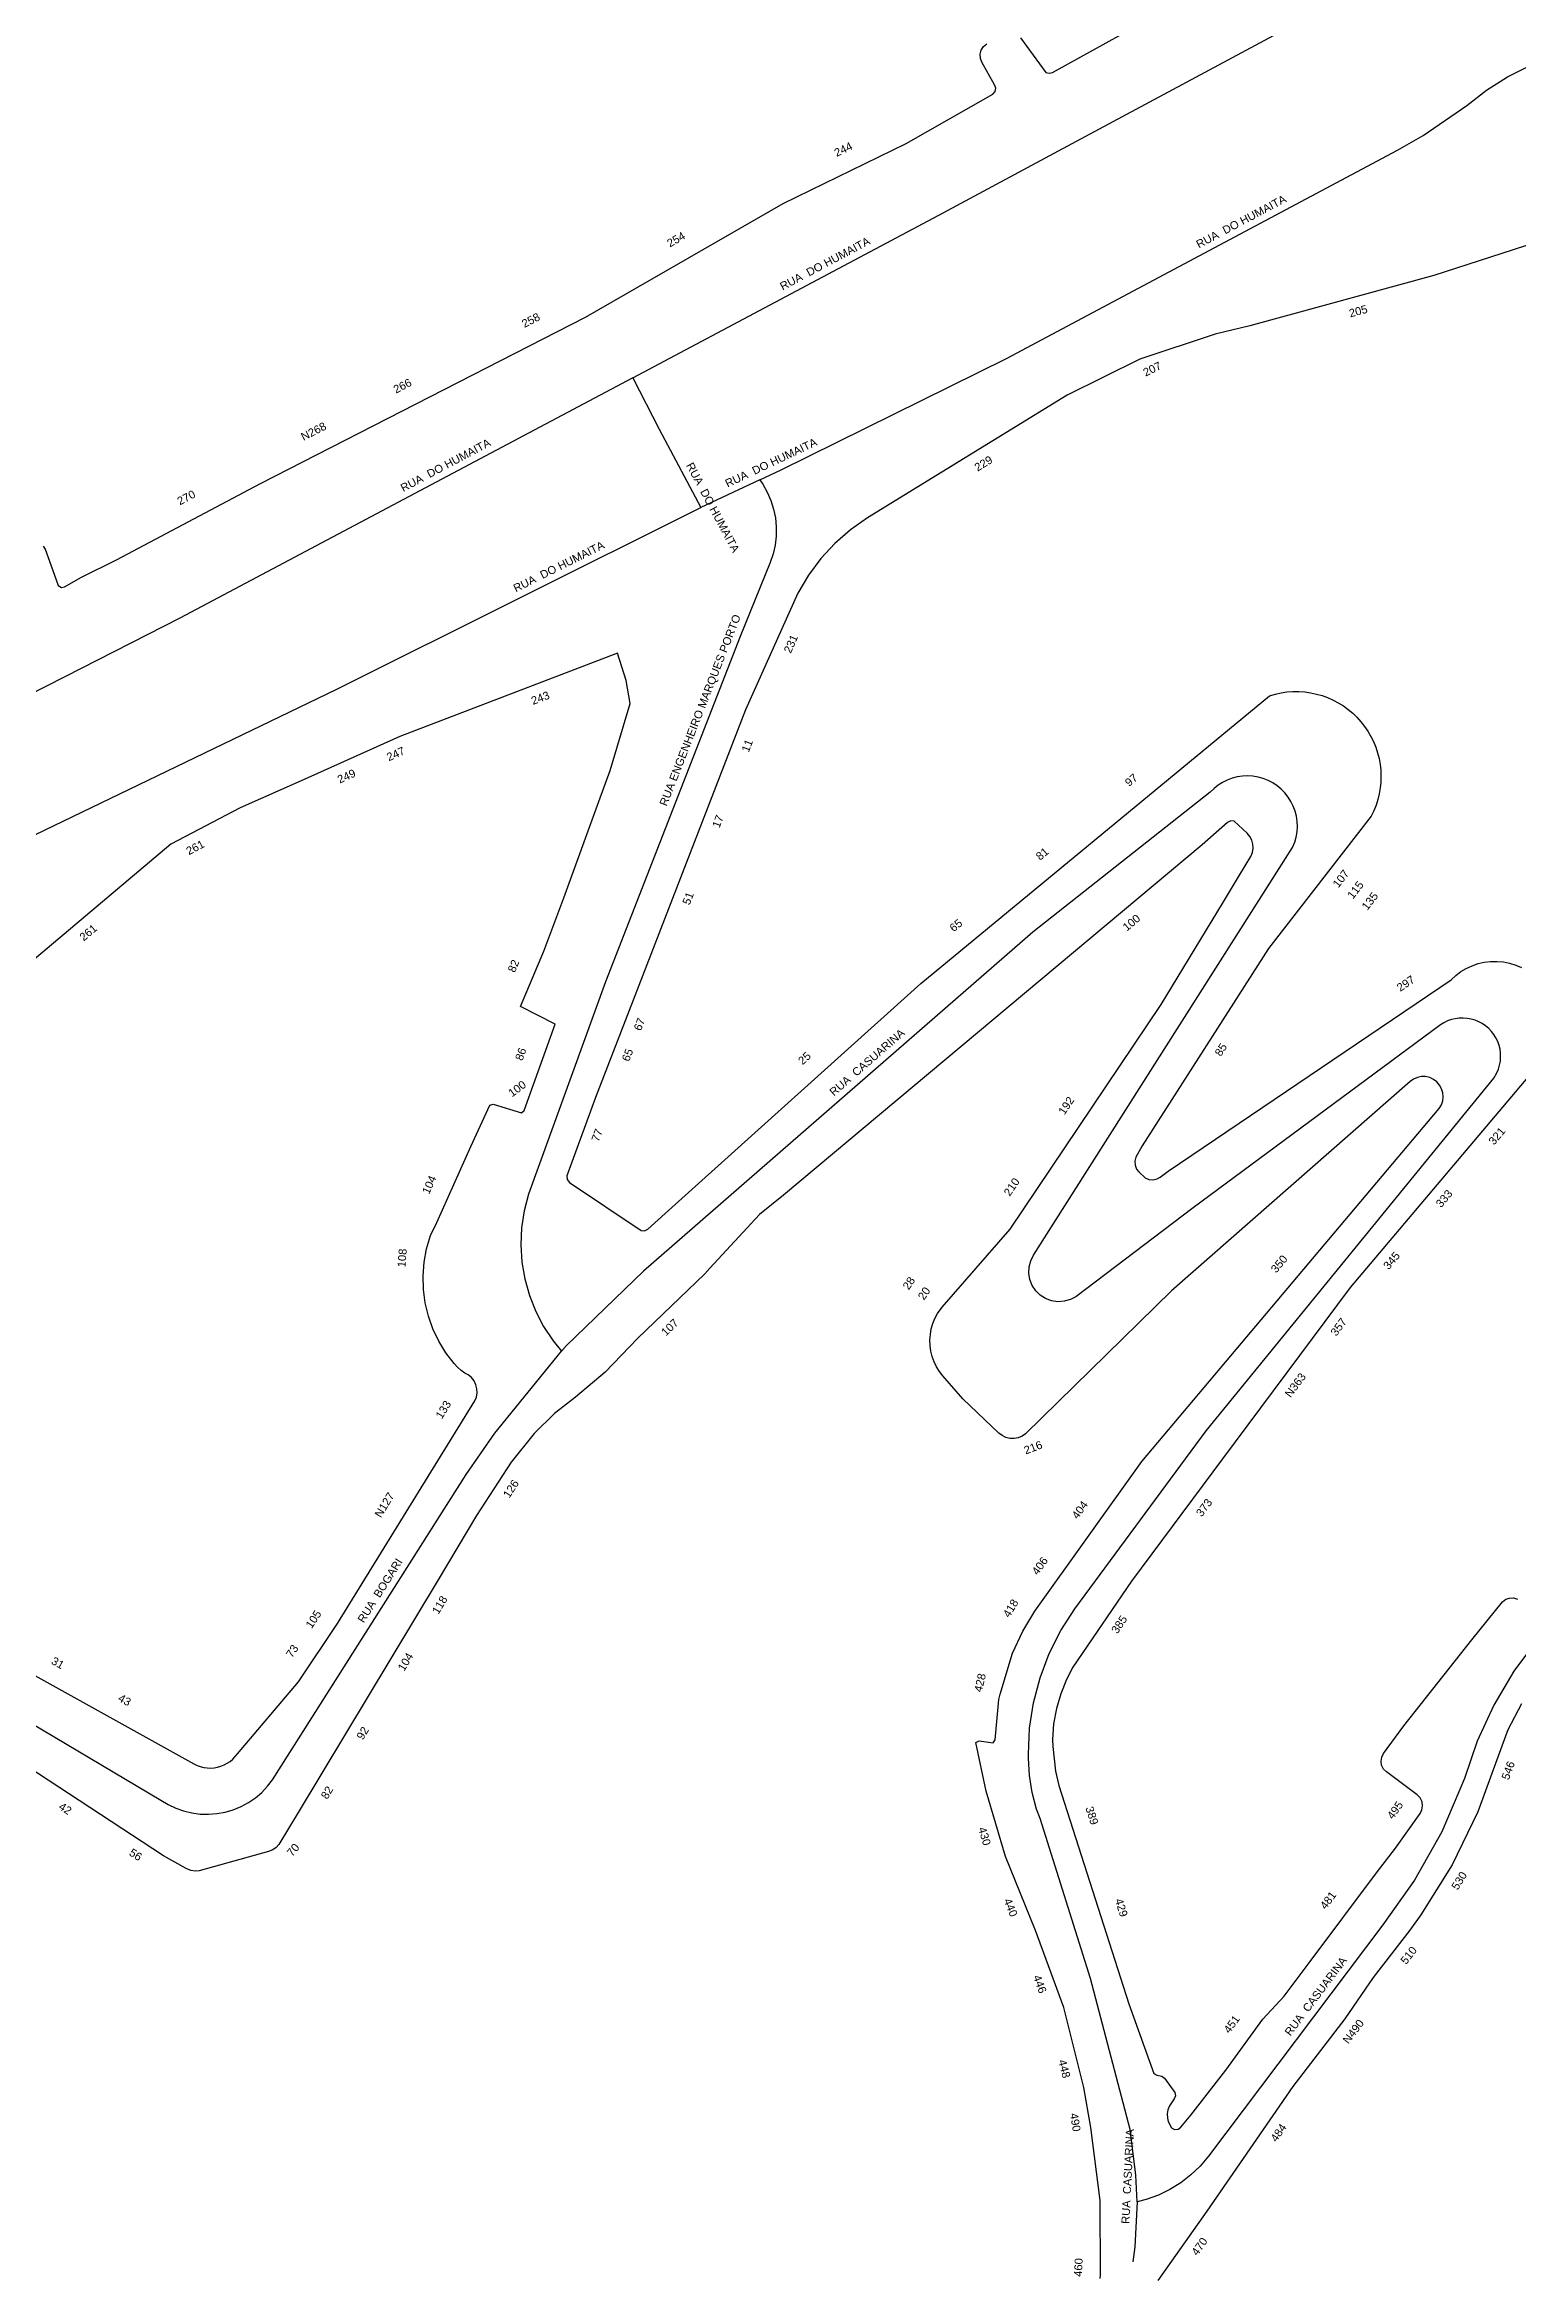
# Model space of a CAD drawing. Header units: millimetres. Extents: x 617751 to 636088, y 68402 to 77988.
# Drawn here: x 627940.5 to 628161.3, y 72385 to 72719.8 of the extents above; entities that cross this region are included whole.
import ezdxf

# ---------------------------------------------------------------- set-up
doc = ezdxf.new("R2010")
doc.units = ezdxf.units.MM
doc.header["$LTSCALE"] = 3
doc.header["$MEASUREMENT"] = 0
for name, color, linetype in [('ALINHAMENTO PREDIAL', 120, 'Continuous'), ('NOME LOGRADOURO', 252, 'Continuous'), ('NUMERAÇÃO', 7, 'Continuous')]:
    doc.layers.add(name, color=color, linetype=linetype)
doc.styles.get("Standard").update_dxf_attribs({"font": 'arial.ttf'})

msp = doc.modelspace()

# ---------------------------------------------------------------- linework, layer by layer
at = {"layer": 'ALINHAMENTO PREDIAL'}
for points in [[(628086.84, 72720.82), (628090.62, 72715.65), (628091.12, 72715.51), (628091.62, 72715.63), (628116.22, 72729.28)], [(628086.84, 72720.82), (628090.62, 72715.65), (628091.12, 72715.51), (628091.62, 72715.63), (628116.22, 72729.28)], [(627940.3, 72644.61), (627940.59, 72644.18), (627941.24, 72642.34), (627942.52, 72638.71), (627943.02, 72638.44), (627943.51, 72638.54), (627946.03, 72639.96), (627951.27, 72642.58), (627972.88, 72654), (628021.63, 72678.95), (628051.23, 72695.99), (628069.7, 72705), (628082.67, 72712.41), (628083.01, 72712.8), (628083.11, 72713.3), (628082.94, 72713.79), (628081.04, 72717.17), (628080.81, 72717.75), (628080.77, 72718.38), (628080.93, 72718.98), (628081.27, 72719.51), (628081.76, 72719.91)], [(627940.3, 72644.61), (627940.59, 72644.18), (627941.24, 72642.34), (627942.52, 72638.71), (627943.02, 72638.44), (627943.51, 72638.54), (627946.03, 72639.96), (627951.27, 72642.58), (627972.88, 72654), (628021.63, 72678.95), (628051.23, 72695.99), (628069.7, 72705), (628082.67, 72712.41), (628083.01, 72712.8), (628083.11, 72713.3), (628082.94, 72713.79), (628081.04, 72717.17), (628080.81, 72717.75), (628080.77, 72718.38), (628080.93, 72718.98), (628081.27, 72719.51), (628081.76, 72719.91)], [(628218.94, 72707.87), (628148.79, 72685.19), (628121.21, 72677.64), (628116.02, 72676.39), (628104.71, 72672.66), (628093.81, 72667.25), (628063.89, 72648.86), (628061.35, 72647.07), (628059.01, 72645.03), (628056.9, 72642.75), (628055.03, 72640.26), (628053.44, 72637.59), (628045.61, 72620.06), (628023.13, 72561.95), (628018.8, 72550.18), (628018.86, 72549.67), (628019.23, 72549.2), (628029.93, 72542.01), (628030.44, 72541.95), (628030.97, 72542.19), (628033.57, 72544.53), (628071.87, 72579.04), (628124.18, 72622.19), (628125.04, 72622.44), (628125.91, 72622.62), (628126.78, 72622.75), (628127.67, 72622.81), (628128.56, 72622.81), (628129.44, 72622.75), (628130.32, 72622.62), (628131.19, 72622.44), (628132.04, 72622.2), (628132.88, 72621.9), (628133.69, 72621.54), (628134.47, 72621.12), (628135.23, 72620.65), (628135.95, 72620.13), (628136.63, 72619.56), (628137.27, 72618.95), (628137.86, 72618.29), (628138.41, 72617.59), (628138.91, 72616.86), (628139.36, 72616.09), (628139.75, 72615.3), (628140.08, 72614.48), (628140.36, 72613.63), (628140.58, 72612.77), (628140.74, 72611.9), (628140.84, 72611.02), (628140.87, 72610.13), (628140.85, 72609.25), (628140.76, 72608.36), (628140.61, 72607.49), (628140.4, 72606.63), (628140.13, 72605.78), (628139.81, 72604.95), (628139.42, 72604.15), (628124.03, 72584.29), (628105.07, 72554.68), (628104.13, 72553.01), (628103.97, 72552.41), (628104.01, 72551.78), (628104.23, 72551.2), (628104.56, 72550.78), (628105.51, 72549.91), (628106.09, 72549.66), (628106.71, 72549.6), (628107.32, 72549.74), (628107.78, 72550), (628108.98, 72550.89), (628151.38, 72579.6), (628152.08, 72580.25), (628152.84, 72580.82), (628153.66, 72581.31), (628154.53, 72581.71), (628155.43, 72582.02), (628156.36, 72582.23), (628157.31, 72582.35), (628158.27, 72582.36), (628159.22, 72582.28), (628160.15, 72582.09), (628161.07, 72581.81), (628161.95, 72581.44)], [(628218.94, 72707.87), (628148.79, 72685.19), (628121.21, 72677.64), (628116.02, 72676.39), (628104.71, 72672.66), (628093.81, 72667.25), (628063.89, 72648.86), (628061.35, 72647.07), (628059.01, 72645.03), (628056.9, 72642.75), (628055.03, 72640.26), (628053.44, 72637.59), (628045.61, 72620.06), (628023.13, 72561.95), (628018.8, 72550.18), (628018.86, 72549.67), (628019.23, 72549.2), (628029.93, 72542.01), (628030.44, 72541.95), (628030.97, 72542.19), (628033.57, 72544.53), (628071.87, 72579.04), (628124.18, 72622.19), (628125.04, 72622.44), (628125.91, 72622.62), (628126.78, 72622.75), (628127.67, 72622.81), (628128.56, 72622.81), (628129.44, 72622.75), (628130.32, 72622.62), (628131.19, 72622.44), (628132.04, 72622.2), (628132.88, 72621.9), (628133.69, 72621.54), (628134.47, 72621.12), (628135.23, 72620.65), (628135.95, 72620.13), (628136.63, 72619.56), (628137.27, 72618.95), (628137.86, 72618.29), (628138.41, 72617.59), (628138.91, 72616.86), (628139.36, 72616.09), (628139.75, 72615.3), (628140.08, 72614.48), (628140.36, 72613.63), (628140.58, 72612.77), (628140.74, 72611.9), (628140.84, 72611.02), (628140.87, 72610.13), (628140.85, 72609.25), (628140.76, 72608.36), (628140.61, 72607.49), (628140.4, 72606.63), (628140.13, 72605.78), (628139.81, 72604.95), (628139.42, 72604.15), (628124.03, 72584.29), (628105.07, 72554.68), (628104.13, 72553.01), (628103.97, 72552.41), (628104.01, 72551.78), (628104.23, 72551.2), (628104.56, 72550.78), (628105.51, 72549.91), (628106.09, 72549.66), (628106.71, 72549.6), (628107.32, 72549.74), (628107.78, 72550), (628108.98, 72550.89), (628151.38, 72579.6), (628152.08, 72580.25), (628152.84, 72580.82), (628153.66, 72581.31), (628154.53, 72581.71), (628155.43, 72582.02), (628156.36, 72582.23), (628157.31, 72582.35), (628158.27, 72582.36), (628159.22, 72582.28), (628160.15, 72582.09), (628161.07, 72581.81), (628161.95, 72581.44)], [(628218.94, 72707.87), (628148.79, 72685.19), (628121.21, 72677.64), (628116.02, 72676.39), (628104.71, 72672.66), (628093.81, 72667.25), (628063.89, 72648.86), (628061.35, 72647.07), (628059.01, 72645.03), (628056.9, 72642.75), (628055.03, 72640.26), (628053.44, 72637.59), (628045.61, 72620.06), (628023.13, 72561.95), (628018.8, 72550.18), (628018.86, 72549.67), (628019.23, 72549.2), (628029.93, 72542.01), (628030.44, 72541.95), (628030.97, 72542.19), (628033.57, 72544.53), (628071.87, 72579.04), (628124.18, 72622.19), (628125.04, 72622.44), (628125.91, 72622.62), (628126.78, 72622.75), (628127.67, 72622.81), (628128.56, 72622.81), (628129.44, 72622.75), (628130.32, 72622.62), (628131.19, 72622.44), (628132.04, 72622.2), (628132.88, 72621.9), (628133.69, 72621.54), (628134.47, 72621.12), (628135.23, 72620.65), (628135.95, 72620.13), (628136.63, 72619.56), (628137.27, 72618.95), (628137.86, 72618.29), (628138.41, 72617.59), (628138.91, 72616.86), (628139.36, 72616.09), (628139.75, 72615.3), (628140.08, 72614.48), (628140.36, 72613.63), (628140.58, 72612.77), (628140.74, 72611.9), (628140.84, 72611.02), (628140.87, 72610.13), (628140.85, 72609.25), (628140.76, 72608.36), (628140.61, 72607.49), (628140.4, 72606.63), (628140.13, 72605.78), (628139.81, 72604.95), (628139.42, 72604.15), (628124.03, 72584.29), (628105.07, 72554.68), (628104.13, 72553.01), (628103.97, 72552.41), (628104.01, 72551.78), (628104.23, 72551.2), (628104.56, 72550.78), (628105.51, 72549.91), (628106.09, 72549.66), (628106.71, 72549.6), (628107.32, 72549.74), (628107.78, 72550), (628108.98, 72550.89), (628151.38, 72579.6), (628152.08, 72580.25), (628152.84, 72580.82), (628153.66, 72581.31), (628154.53, 72581.71), (628155.43, 72582.02), (628156.36, 72582.23), (628157.31, 72582.35), (628158.27, 72582.36), (628159.22, 72582.28), (628160.15, 72582.09), (628161.07, 72581.81), (628161.95, 72581.44)], [(628017.04, 72572.92), (628011.88, 72575.58), (628015.35, 72583.91), (628018.34, 72591.86), (628023.63, 72606.31), (628025.29, 72610.96), (628028.28, 72621.02), (628027.7, 72624.46), (628026.4, 72628.59), (627993.75, 72616.09), (627978.99, 72609.42), (627969.84, 72605.39), (627959.43, 72599.95), (627924.87, 72570.77)], [(628017.04, 72572.92), (628011.88, 72575.58), (628015.35, 72583.91), (628018.34, 72591.86), (628023.63, 72606.31), (628025.29, 72610.96), (628028.28, 72621.02), (628027.7, 72624.46), (628026.4, 72628.59), (627993.75, 72616.09), (627978.99, 72609.42), (627969.84, 72605.39), (627959.43, 72599.95), (627924.87, 72570.77)], [(628098.78, 72384.87), (628098.83, 72385.38), (628098.79, 72396.57), (628097.36, 72407.53), (628096.34, 72413.5), (628093.32, 72425.48), (628089.07, 72437.07), (628084.59, 72448.13), (628081.69, 72457.94), (628080.14, 72465.26), (628080.63, 72465.47), (628082.71, 72465.18), (628083.03, 72465.61), (628083.6, 72471.68), (628083.79, 72472.48), (628085.62, 72478.63), (628087.17, 72481.91), (628088.98, 72484.91), (628105, 72507.38), (628149.62, 72560.29), (628149.94, 72560.83), (628150.14, 72561.43), (628150.22, 72562.05), (628150.16, 72562.67), (628149.97, 72563.27), (628149.67, 72563.82), (628149.25, 72564.29), (628148.75, 72564.67), (628148.18, 72564.93), (628147.57, 72565.07), (628146.94, 72565.07), (628146.33, 72564.95), (628145.75, 72564.7), (628145.24, 72564.34), (628109.49, 72532.98), (628087.59, 72511.52), (628087.08, 72511.16), (628086.5, 72510.92), (628085.88, 72510.81), (628085.25, 72510.83), (628084.64, 72510.98), (628084.08, 72511.25), (628083.58, 72511.63), (628078.18, 72516.77), (628075.2, 72520.2), (628074.69, 72520.86), (628074.24, 72521.57), (628073.88, 72522.33), (628073.59, 72523.11), (628073.39, 72523.93), (628073.27, 72524.75), (628073.25, 72525.59), (628073.31, 72526.43), (628073.45, 72527.25), (628073.68, 72528.06), (628074, 72528.83), (628074.39, 72529.57), (628075.07, 72530.53), (628085.27, 72542.2), (628107.91, 72575.87), (628117.11, 72591.05), (628119.66, 72595.3), (628121.38, 72598.1), (628121.6, 72598.69), (628121.7, 72599.31), (628121.66, 72599.93), (628121.5, 72600.54), (628121.21, 72601.09), (628120.82, 72601.58), (628118.86, 72603.38), (628118.34, 72603.42), (628117.88, 72603.19), (628114.05, 72599.84), (628051.28, 72547.32), (628047.67, 72544.41), (628040.27, 72536.36), (628039.48, 72535.51), (628029.45, 72525.85), (628024.58, 72520.78), (628020.11, 72517), (628016.98, 72514.59), (628013.9, 72511.59), (628010.46, 72507.28), (628005.26, 72499.26), (627999.5, 72489.64), (627978.54, 72454.73), (627975.65, 72449.95), (627975.22, 72449.49), (627974.71, 72449.13), (627974.06, 72448.87), (627963.7, 72445.98), (627963.08, 72445.94), (627962.45, 72446.03), (627961.71, 72446.33), (627958.35, 72448.25), (627918.9, 72474.06)], [(628098.78, 72384.87), (628098.83, 72385.38), (628098.79, 72396.57), (628097.36, 72407.53), (628096.34, 72413.5), (628093.32, 72425.48), (628089.07, 72437.07), (628084.59, 72448.13), (628081.69, 72457.94), (628080.14, 72465.26), (628080.63, 72465.47), (628082.71, 72465.18), (628083.03, 72465.61), (628083.6, 72471.68), (628083.79, 72472.48), (628085.62, 72478.63), (628087.17, 72481.91), (628088.98, 72484.91), (628105, 72507.38), (628149.62, 72560.29), (628149.94, 72560.83), (628150.14, 72561.43), (628150.22, 72562.05), (628150.16, 72562.67), (628149.97, 72563.27), (628149.67, 72563.82), (628149.25, 72564.29), (628148.75, 72564.67), (628148.18, 72564.93), (628147.57, 72565.07), (628146.94, 72565.07), (628146.33, 72564.95), (628145.75, 72564.7), (628145.24, 72564.34), (628109.49, 72532.98), (628087.59, 72511.52), (628087.08, 72511.16), (628086.5, 72510.92), (628085.88, 72510.81), (628085.25, 72510.83), (628084.64, 72510.98), (628084.08, 72511.25), (628083.58, 72511.63), (628078.18, 72516.77), (628075.2, 72520.2), (628074.69, 72520.86), (628074.24, 72521.57), (628073.88, 72522.33), (628073.59, 72523.11), (628073.39, 72523.93), (628073.27, 72524.75), (628073.25, 72525.59), (628073.31, 72526.43), (628073.45, 72527.25), (628073.68, 72528.06), (628074, 72528.83), (628074.39, 72529.57), (628075.07, 72530.53), (628085.27, 72542.2), (628107.91, 72575.87), (628117.11, 72591.05), (628119.66, 72595.3), (628121.38, 72598.1), (628121.6, 72598.69), (628121.7, 72599.31), (628121.66, 72599.93), (628121.5, 72600.54), (628121.21, 72601.09), (628120.82, 72601.58), (628118.86, 72603.38), (628118.34, 72603.42), (628117.88, 72603.19), (628114.05, 72599.84), (628051.28, 72547.32), (628047.67, 72544.41), (628040.27, 72536.36), (628039.48, 72535.51), (628029.45, 72525.85), (628024.58, 72520.78), (628020.11, 72517), (628016.98, 72514.59), (628013.9, 72511.59), (628010.46, 72507.28), (628005.26, 72499.26), (627999.5, 72489.64), (627978.54, 72454.73), (627975.65, 72449.95), (627975.22, 72449.49), (627974.71, 72449.13), (627974.06, 72448.87), (627963.7, 72445.98), (627963.08, 72445.94), (627962.45, 72446.03), (627961.71, 72446.33), (627958.35, 72448.25), (627918.9, 72474.06)], [(628098.78, 72384.87), (628098.83, 72385.38), (628098.79, 72396.57), (628097.36, 72407.53), (628096.34, 72413.5), (628093.32, 72425.48), (628089.07, 72437.07), (628084.59, 72448.13), (628081.69, 72457.94), (628080.14, 72465.26), (628080.63, 72465.47), (628082.71, 72465.18), (628083.03, 72465.61), (628083.6, 72471.68), (628083.79, 72472.48), (628085.62, 72478.63), (628087.17, 72481.91), (628088.98, 72484.91), (628105, 72507.38), (628149.62, 72560.29), (628149.94, 72560.83), (628150.14, 72561.43), (628150.22, 72562.05), (628150.16, 72562.67), (628149.97, 72563.27), (628149.67, 72563.82), (628149.25, 72564.29), (628148.75, 72564.67), (628148.18, 72564.93), (628147.57, 72565.07), (628146.94, 72565.07), (628146.33, 72564.95), (628145.75, 72564.7), (628145.24, 72564.34), (628109.49, 72532.98), (628087.59, 72511.52), (628087.08, 72511.16), (628086.5, 72510.92), (628085.88, 72510.81), (628085.25, 72510.83), (628084.64, 72510.98), (628084.08, 72511.25), (628083.58, 72511.63), (628078.18, 72516.77), (628075.2, 72520.2), (628074.69, 72520.86), (628074.24, 72521.57), (628073.88, 72522.33), (628073.59, 72523.11), (628073.39, 72523.93), (628073.27, 72524.75), (628073.25, 72525.59), (628073.31, 72526.43), (628073.45, 72527.25), (628073.68, 72528.06), (628074, 72528.83), (628074.39, 72529.57), (628075.07, 72530.53), (628085.27, 72542.2), (628107.91, 72575.87), (628117.11, 72591.05), (628119.66, 72595.3), (628121.38, 72598.1), (628121.6, 72598.69), (628121.7, 72599.31), (628121.66, 72599.93), (628121.5, 72600.54), (628121.21, 72601.09), (628120.82, 72601.58), (628118.86, 72603.38), (628118.34, 72603.42), (628117.88, 72603.19), (628114.05, 72599.84), (628051.28, 72547.32), (628047.67, 72544.41), (628040.27, 72536.36), (628039.48, 72535.51), (628029.45, 72525.85), (628024.58, 72520.78), (628020.11, 72517), (628016.98, 72514.59), (628013.9, 72511.59), (628010.46, 72507.28), (628005.26, 72499.26), (627999.5, 72489.64), (627978.54, 72454.73), (627975.65, 72449.95), (627975.22, 72449.49), (627974.71, 72449.13), (627974.06, 72448.87), (627963.7, 72445.98), (627963.08, 72445.94), (627962.45, 72446.03), (627961.71, 72446.33), (627958.35, 72448.25), (627918.9, 72474.06)], [(627926.4, 72482.27), (627962.89, 72462.03), (627963.36, 72461.8), (627963.85, 72461.62), (627964.36, 72461.49), (627964.88, 72461.42), (627965.4, 72461.4), (627965.93, 72461.44), (627966.44, 72461.53), (627966.94, 72461.67), (627967.43, 72461.87), (627967.89, 72462.12), (627968.33, 72462.41), (627968.73, 72462.74), (627969.09, 72463.12), (627969.41, 72463.53), (627978.56, 72474.32), (627984.42, 72483.1), (628005.02, 72516.45), (628005.25, 72517.03), (628005.35, 72517.65), (628005.33, 72518.27), (628005.17, 72518.88), (628004.9, 72519.44), (628004.51, 72519.94), (628004.03, 72520.34), (628003.53, 72520.63), (628002.99, 72521.02), (628002.44, 72521.5), (628001.94, 72522.04), (628000.69, 72523.66), (627999.62, 72525.4), (627998.74, 72527.24), (627998.06, 72529.17), (627997.58, 72531.16), (627997.31, 72533.18), (627997.26, 72535.22), (627997.42, 72537.26), (627997.79, 72539.27), (627998.37, 72541.23), (627999.32, 72543.22), (628004.4, 72554.62), (628007.26, 72560.82), (628007.75, 72560.93), (628011.99, 72559.65), (628012.42, 72559.98), (628017.04, 72572.92)], [(627926.4, 72482.27), (627962.89, 72462.03), (627963.36, 72461.8), (627963.85, 72461.62), (627964.36, 72461.49), (627964.88, 72461.42), (627965.4, 72461.4), (627965.93, 72461.44), (627966.44, 72461.53), (627966.94, 72461.67), (627967.43, 72461.87), (627967.89, 72462.12), (627968.33, 72462.41), (627968.73, 72462.74), (627969.09, 72463.12), (627969.41, 72463.53), (627978.56, 72474.32), (627984.42, 72483.1), (628005.02, 72516.45), (628005.25, 72517.03), (628005.35, 72517.65), (628005.33, 72518.27), (628005.17, 72518.88), (628004.9, 72519.44), (628004.51, 72519.94), (628004.03, 72520.34), (628003.53, 72520.63), (628002.99, 72521.02), (628002.44, 72521.5), (628001.94, 72522.04), (628000.69, 72523.66), (627999.62, 72525.4), (627998.74, 72527.24), (627998.06, 72529.17), (627997.58, 72531.16), (627997.31, 72533.18), (627997.26, 72535.22), (627997.42, 72537.26), (627997.79, 72539.27), (627998.37, 72541.23), (627999.32, 72543.22), (628004.4, 72554.62), (628007.26, 72560.82), (628007.75, 72560.93), (628011.99, 72559.65), (628012.42, 72559.98), (628017.04, 72572.92)], [(628164.81, 72567.26), (628136.25, 72533.48), (628117.12, 72507.76), (628103.45, 72489.44), (628094.68, 72476.51), (628093.73, 72474.7), (628092.85, 72472.55), (628092.2, 72470.31), (628091.79, 72468.02), (628091.63, 72465.7), (628091.66, 72464.62), (628092.07, 72460.95), (628092.58, 72458.81), (628103.06, 72426.03), (628106.82, 72415.62), (628107.28, 72415.38), (628108, 72415.21), (628108.4, 72414.9), (628109.98, 72412.78), (628110.06, 72412.27), (628109.87, 72411.79), (628109.16, 72410.75), (628108.93, 72410.16), (628108.83, 72409.54), (628108.87, 72408.92), (628108.99, 72408.4), (628109.47, 72407.46), (628109.94, 72407.23), (628110.45, 72407.28), (628110.88, 72407.57), (628112.39, 72409.35), (628117.6, 72416.08), (628123.15, 72423.73), (628126.37, 72427.2), (628130.25, 72432.39), (628140.18, 72445.67), (628143.04, 72449.41), (628146.75, 72454.6), (628147.02, 72455.13), (628147.12, 72455.74), (628147.03, 72456.36), (628146.75, 72456.92), (628146.32, 72457.37), (628141.68, 72460.82), (628141.25, 72461.26), (628140.97, 72461.82), (628140.88, 72462.44), (628140.98, 72463.06), (628141.27, 72463.61), (628144.32, 72467.72), (628154.5, 72480.62), (628159.09, 72486.34), (628159.57, 72486.71), (628160.14, 72486.9), (628160.75, 72486.91), (628161.33, 72486.74)], [(628164.81, 72567.26), (628136.25, 72533.48), (628117.12, 72507.76), (628103.45, 72489.44), (628094.68, 72476.51), (628093.73, 72474.7), (628092.85, 72472.55), (628092.2, 72470.31), (628091.79, 72468.02), (628091.63, 72465.7), (628091.66, 72464.62), (628092.07, 72460.95), (628092.58, 72458.81), (628103.06, 72426.03), (628106.82, 72415.62), (628107.28, 72415.38), (628108, 72415.21), (628108.4, 72414.9), (628109.98, 72412.78), (628110.06, 72412.27), (628109.87, 72411.79), (628109.16, 72410.75), (628108.93, 72410.16), (628108.83, 72409.54), (628108.87, 72408.92), (628108.99, 72408.4), (628109.47, 72407.46), (628109.94, 72407.23), (628110.45, 72407.28), (628110.88, 72407.57), (628112.39, 72409.35), (628117.6, 72416.08), (628123.15, 72423.73), (628126.37, 72427.2), (628130.25, 72432.39), (628140.18, 72445.67), (628143.04, 72449.41), (628146.75, 72454.6), (628147.02, 72455.13), (628147.12, 72455.74), (628147.03, 72456.36), (628146.75, 72456.92), (628146.32, 72457.37), (628141.68, 72460.82), (628141.25, 72461.26), (628140.97, 72461.82), (628140.88, 72462.44), (628140.98, 72463.06), (628141.27, 72463.61), (628144.32, 72467.72), (628154.5, 72480.62), (628159.09, 72486.34), (628159.57, 72486.71), (628160.14, 72486.9), (628160.75, 72486.91), (628161.33, 72486.74)], [(628164.81, 72567.26), (628136.25, 72533.48), (628117.12, 72507.76), (628103.45, 72489.44), (628094.68, 72476.51), (628093.73, 72474.7), (628092.85, 72472.55), (628092.2, 72470.31), (628091.79, 72468.02), (628091.63, 72465.7), (628091.66, 72464.62), (628092.07, 72460.95), (628092.58, 72458.81), (628103.06, 72426.03), (628106.82, 72415.62), (628107.28, 72415.38), (628108, 72415.21), (628108.4, 72414.9), (628109.98, 72412.78), (628110.06, 72412.27), (628109.87, 72411.79), (628109.16, 72410.75), (628108.93, 72410.16), (628108.83, 72409.54), (628108.87, 72408.92), (628108.99, 72408.4), (628109.47, 72407.46), (628109.94, 72407.23), (628110.45, 72407.28), (628110.88, 72407.57), (628112.39, 72409.35), (628117.6, 72416.08), (628123.15, 72423.73), (628126.37, 72427.2), (628130.25, 72432.39), (628140.18, 72445.67), (628143.04, 72449.41), (628146.75, 72454.6), (628147.02, 72455.13), (628147.12, 72455.74), (628147.03, 72456.36), (628146.75, 72456.92), (628146.32, 72457.37), (628141.68, 72460.82), (628141.25, 72461.26), (628140.97, 72461.82), (628140.88, 72462.44), (628140.98, 72463.06), (628141.27, 72463.61), (628144.32, 72467.72), (628154.5, 72480.62), (628159.09, 72486.34), (628159.57, 72486.71), (628160.14, 72486.9), (628160.75, 72486.91), (628161.33, 72486.74)], [(628161.95, 72471.01), (628159.91, 72467.11), (628158.42, 72463.17), (628155.41, 72454.85), (628151.55, 72446.89), (628146.87, 72439.38), (628145.22, 72437.09), (628139.71, 72430.01), (628135.47, 72423.8), (628127.67, 72413.65), (628114.75, 72394.96), (628107.43, 72384.57)], [(628161.95, 72471.01), (628159.91, 72467.11), (628158.42, 72463.17), (628155.41, 72454.85), (628151.55, 72446.89), (628146.87, 72439.38), (628145.22, 72437.09), (628139.71, 72430.01), (628135.47, 72423.8), (628127.67, 72413.65), (628114.75, 72394.96), (628107.43, 72384.57)], [(628161.95, 72471.01), (628159.91, 72467.11), (628158.42, 72463.17), (628155.41, 72454.85), (628151.55, 72446.89), (628146.87, 72439.38), (628145.22, 72437.09), (628139.71, 72430.01), (628135.47, 72423.8), (628127.67, 72413.65), (628114.75, 72394.96), (628107.43, 72384.57)]]:
    msp.add_lwpolyline(points, dxfattribs=at)
at = {"layer": 'NOME LOGRADOURO'}
for points in [[(628028.69, 72669.86), (628074.59, 72694.25), (628095.22, 72705.32), (628134.44, 72726.36), (628143.63, 72731.9), (628152.19, 72738.37), (628154.24, 72740.15)], [(628028.69, 72669.86), (628074.59, 72694.25), (628095.22, 72705.32), (628134.44, 72726.36), (628143.63, 72731.9), (628152.19, 72738.37), (628154.24, 72740.15)], [(628047.74, 72654.57), (628050.94, 72656.07), (628084.72, 72672.75), (628143.36, 72703.98), (628147.2, 72706.18), (628153.77, 72710.68), (628156.68, 72712.99), (628159.82, 72714.99), (628163.14, 72716.65), (628163.67, 72716.87)], [(628047.74, 72654.57), (628050.94, 72656.07), (628084.72, 72672.75), (628143.36, 72703.98), (628147.2, 72706.18), (628153.77, 72710.68), (628156.68, 72712.99), (628159.82, 72714.99), (628163.14, 72716.65), (628163.67, 72716.87)], [(628028.69, 72669.86), (627960.8, 72633.8), (627943.54, 72625.03), (627907.37, 72606.64), (627890.67, 72599.83), (627859.96, 72590.41), (627856.84, 72589.65)], [(628028.69, 72669.86), (627960.8, 72633.8), (627943.54, 72625.03), (627907.37, 72606.64), (627890.67, 72599.83), (627859.96, 72590.41), (627856.84, 72589.65)], [(628028.69, 72669.86), (628032.64, 72662.16), (628038.9, 72650.4)], [(628028.69, 72669.86), (628032.64, 72662.16), (628038.9, 72650.4)], [(628047.74, 72654.57), (628048.2, 72653.9), (628048.86, 72652.71), (628049.4, 72651.47), (628049.8, 72650.17), (628050.07, 72648.84), (628050.19, 72647.49), (628050.17, 72646.13), (628050.02, 72644.78), (628049.72, 72643.46), (628049.28, 72642.17), (628044.81, 72631.06), (628024.59, 72579.29), (628013.05, 72547.45), (628012.41, 72544.96), (628012.03, 72542.41), (628011.92, 72539.84), (628012.08, 72537.28), (628012.51, 72534.74), (628013.2, 72532.26), (628014.14, 72529.87), (628015.33, 72527.59), (628016.75, 72525.44), (628018, 72523.9)], [(628047.74, 72654.57), (628048.2, 72653.9), (628048.86, 72652.71), (628049.4, 72651.47), (628049.8, 72650.17), (628050.07, 72648.84), (628050.19, 72647.49), (628050.17, 72646.13), (628050.02, 72644.78), (628049.72, 72643.46), (628049.28, 72642.17), (628044.81, 72631.06), (628024.59, 72579.29), (628013.05, 72547.45), (628012.41, 72544.96), (628012.03, 72542.41), (628011.92, 72539.84), (628012.08, 72537.28), (628012.51, 72534.74), (628013.2, 72532.26), (628014.14, 72529.87), (628015.33, 72527.59), (628016.75, 72525.44), (628018, 72523.9)], [(628047.74, 72654.57), (628038.9, 72650.4)], [(628047.74, 72654.57), (628038.9, 72650.4)], [(627939.04, 72601.35), (627984.31, 72623.16), (628038.9, 72650.4)], [(627939.04, 72601.35), (627984.31, 72623.16), (628038.9, 72650.4)], [(628104.31, 72396.37), (628104.13, 72400.36), (628103.25, 72407.2), (628097.34, 72429.83), (628089.76, 72453.83), (628089.25, 72455.25), (628088.58, 72457.75), (628088.17, 72460.31), (628088.03, 72462.89), (628088.02, 72463.49), (628088.2, 72467.36), (628088.79, 72471.19), (628089.78, 72474.94), (628091.15, 72478.56), (628092.89, 72482.02), (628094.98, 72485.28), (628114.66, 72511.96), (628157.8, 72564.86), (628158.26, 72565.66), (628158.49, 72566.21), (628158.66, 72566.79), (628158.77, 72567.38), (628158.81, 72567.98), (628158.8, 72568.58), (628158.72, 72569.18), (628158.57, 72569.76), (628158.37, 72570.33), (628158.11, 72570.87), (628157.8, 72571.38), (628157.43, 72571.86), (628157.02, 72572.29), (628156.56, 72572.68), (628156.06, 72573.02), (628155.53, 72573.31), (628154.98, 72573.54), (628154.4, 72573.7), (628153.81, 72573.81), (628153.21, 72573.86), (628152.61, 72573.84), (628152.01, 72573.76), (628151.43, 72573.62), (628150.86, 72573.42), (628150.32, 72573.16), (628149.81, 72572.84), (628112.71, 72545.39), (628095.14, 72532.08), (628094.3, 72531.64), (628093.38, 72531.39), (628092.43, 72531.33), (628091.49, 72531.47), (628090.6, 72531.8), (628089.8, 72532.31), (628089.12, 72532.97), (628088.6, 72533.77), (628088.25, 72534.65), (628088.09, 72535.59), (628088.13, 72536.54), (628088.37, 72537.46), (628088.79, 72538.31), (628127.62, 72599.43), (628127.95, 72600.24), (628128.16, 72601), (628128.29, 72601.78), (628128.34, 72602.56), (628128.31, 72603.35), (628128.19, 72604.13), (628127.99, 72604.89), (628127.72, 72605.63), (628127.37, 72606.33), (628126.95, 72607), (628126.46, 72607.62), (628125.91, 72608.18), (628125.3, 72608.68), (628124.65, 72609.12), (628123.95, 72609.48), (628123.22, 72609.77), (628122.46, 72609.98), (628121.68, 72610.11), (628120.89, 72610.16), (628120.11, 72610.13), (628119.33, 72610.01), (628118.57, 72609.82), (628117.83, 72609.54), (628117.12, 72609.19), (628116.46, 72608.77), (628115.84, 72608.28), (628115.28, 72607.73), (628088.67, 72586.74), (628030.31, 72535.93), (628018.78, 72524.74), (628018, 72523.9)], [(628104.31, 72396.37), (628104.13, 72400.36), (628103.25, 72407.2), (628097.34, 72429.83), (628089.76, 72453.83), (628089.25, 72455.25), (628088.58, 72457.75), (628088.17, 72460.31), (628088.03, 72462.89), (628088.02, 72463.49), (628088.2, 72467.36), (628088.79, 72471.19), (628089.78, 72474.94), (628091.15, 72478.56), (628092.89, 72482.02), (628094.98, 72485.28), (628114.66, 72511.96), (628157.8, 72564.86), (628158.26, 72565.66), (628158.49, 72566.21), (628158.66, 72566.79), (628158.77, 72567.38), (628158.81, 72567.98), (628158.8, 72568.58), (628158.72, 72569.18), (628158.57, 72569.76), (628158.37, 72570.33), (628158.11, 72570.87), (628157.8, 72571.38), (628157.43, 72571.86), (628157.02, 72572.29), (628156.56, 72572.68), (628156.06, 72573.02), (628155.53, 72573.31), (628154.98, 72573.54), (628154.4, 72573.7), (628153.81, 72573.81), (628153.21, 72573.86), (628152.61, 72573.84), (628152.01, 72573.76), (628151.43, 72573.62), (628150.86, 72573.42), (628150.32, 72573.16), (628149.81, 72572.84), (628112.71, 72545.39), (628095.14, 72532.08), (628094.3, 72531.64), (628093.38, 72531.39), (628092.43, 72531.33), (628091.49, 72531.47), (628090.6, 72531.8), (628089.8, 72532.31), (628089.12, 72532.97), (628088.6, 72533.77), (628088.25, 72534.65), (628088.09, 72535.59), (628088.13, 72536.54), (628088.37, 72537.46), (628088.79, 72538.31), (628127.62, 72599.43), (628127.95, 72600.24), (628128.16, 72601), (628128.29, 72601.78), (628128.34, 72602.56), (628128.31, 72603.35), (628128.19, 72604.13), (628127.99, 72604.89), (628127.72, 72605.63), (628127.37, 72606.33), (628126.95, 72607), (628126.46, 72607.62), (628125.91, 72608.18), (628125.3, 72608.68), (628124.65, 72609.12), (628123.95, 72609.48), (628123.22, 72609.77), (628122.46, 72609.98), (628121.68, 72610.11), (628120.89, 72610.16), (628120.11, 72610.13), (628119.33, 72610.01), (628118.57, 72609.82), (628117.83, 72609.54), (628117.12, 72609.19), (628116.46, 72608.77), (628115.84, 72608.28), (628115.28, 72607.73), (628088.67, 72586.74), (628030.31, 72535.93), (628018.78, 72524.74), (628018, 72523.9)], [(627911.41, 72483.45), (627913.82, 72481.91), (627934.89, 72470.29), (627957.95, 72456.61), (627959.02, 72455.95), (627960.16, 72455.4), (627961.35, 72454.98), (627962.57, 72454.68), (627963.83, 72454.51), (627965.09, 72454.47), (627966.34, 72454.57), (627967.59, 72454.79), (627968.8, 72455.15), (627969.96, 72455.63), (627971.07, 72456.23), (627972.12, 72456.94), (627973.08, 72457.75), (627973.95, 72458.67), (627974.69, 72459.62), (628003.71, 72505.44), (628008.01, 72511.64), (628018, 72523.9)], [(627911.41, 72483.45), (627913.82, 72481.91), (627934.89, 72470.29), (627957.95, 72456.61), (627959.02, 72455.95), (627960.16, 72455.4), (627961.35, 72454.98), (627962.57, 72454.68), (627963.83, 72454.51), (627965.09, 72454.47), (627966.34, 72454.57), (627967.59, 72454.79), (627968.8, 72455.15), (627969.96, 72455.63), (627971.07, 72456.23), (627972.12, 72456.94), (627973.08, 72457.75), (627973.95, 72458.67), (627974.69, 72459.62), (628003.71, 72505.44), (628008.01, 72511.64), (628018, 72523.9)], [(628164.32, 72480.67), (628160.79, 72475.92), (628157.77, 72470.82), (628155.31, 72465.44), (628153.42, 72459.83), (628149.99, 72451.82), (628145.9, 72444.59), (628141.14, 72437.9), (628115.03, 72403.19), (628113.78, 72401.72), (628112.39, 72400.39), (628110.87, 72399.22), (628109.23, 72398.21), (628107.5, 72397.37), (628105.68, 72396.72), (628104.31, 72396.37)], [(628164.32, 72480.67), (628160.79, 72475.92), (628157.77, 72470.82), (628155.31, 72465.44), (628153.42, 72459.83), (628149.99, 72451.82), (628145.9, 72444.59), (628141.14, 72437.9), (628115.03, 72403.19), (628113.78, 72401.72), (628112.39, 72400.39), (628110.87, 72399.22), (628109.23, 72398.21), (628107.5, 72397.37), (628105.68, 72396.72), (628104.31, 72396.37)], [(628104.31, 72396.37), (628103.98, 72389.6), (628103.68, 72387.37)]]:
    msp.add_lwpolyline(points, dxfattribs=at)

# ---------------------------------------------------------------- texts
for s, rotation, p in [('RUA  DO HUMAITA', 28.0385, (628113.57, 72689.24)), ('RUA  DO HUMAITA', 28.0385, (628113.57, 72689.24)), ('RUA  DO HUMAITA', 27.9849, (628051.17, 72682.93)), ('RUA  DO HUMAITA', 27.9849, (628051.17, 72682.93)), ('RUA  DO HUMAITA', 27.9751, (627994.28, 72652.71)), ('RUA  DO HUMAITA', 27.9751, (627994.28, 72652.71)), ('RUA  DO HUMAITA', 25.2541, (628042.9, 72653.39)), ('RUA  DO HUMAITA', 25.2541, (628042.9, 72653.39)), ('RUA  DO HUMAITA', 298.0158, (628036.66, 72656.75)), ('RUA  DO HUMAITA', 298.0158, (628036.66, 72656.75)), ('RUA  DO HUMAITA', 26.5189, (628011.16, 72637.67)), ('RUA  DO HUMAITA', 26.5189, (628011.16, 72637.67)), ('RUA ENGENHEIRO MARQUES PORTO', 68.6657, (628033.77, 72605.54)), ('RUA ENGENHEIRO MARQUES PORTO', 68.6657, (628033.77, 72605.54)), ('RUA  CASUARINA', 41.0438, (628058.84, 72562.09)), ('RUA  CASUARINA', 41.0438, (628058.84, 72562.09)), ('RUA  BOGARI', 57.652, (627988.36, 72483.06)), ('RUA  BOGARI', 57.652, (627988.36, 72483.06)), ('RUA  CASUARINA', 53.0483, (628127.29, 72421.14)), ('RUA  CASUARINA', 53.0483, (628127.29, 72421.14)), ('RUA  CASUARINA', 87.2092, (628103.15, 72393.03))]:
    msp.add_text(s, height=1.2, rotation=rotation, dxfattribs=at).set_placement(p)
at = {"layer": 'NUMERAÇÃO'}
for s, rotation, p in [('244', 26.0171, (628059.26, 72702.96)), ('244', 26.0171, (628059.26, 72702.96)), ('254', 29.9432, (628034.27, 72689.39)), ('254', 29.9432, (628034.27, 72689.39)), ('258', 27.1169, (628012.44, 72677.33)), ('258', 27.1169, (628012.44, 72677.33)), ('205', 15.3173, (628136.27, 72678.91)), ('205', 15.3173, (628136.27, 72678.91)), ('207', 26.4101, (628105.59, 72670.02)), ('207', 26.4101, (628105.59, 72670.02)), ('266', 27.1169, (627993.19, 72667.48)), ('266', 27.1169, (627993.19, 72667.48)), ('N268', 27.1169, (627979.33, 72660.39)), ('N268', 27.1169, (627979.33, 72660.39)), ('229', 31.588, (628080.39, 72655.77)), ('229', 31.588, (628080.39, 72655.77)), ('270', 27.8687, (627960.79, 72650.72)), ('270', 27.8687, (627960.79, 72650.72)), ('231', 65.9649, (628052.37, 72628.45)), ('231', 65.9649, (628052.37, 72628.45)), ('243', 20.9492, (628013.74, 72620.8)), ('243', 20.9492, (628013.74, 72620.8)), ('11', 68.884, (628046.07, 72613.61)), ('11', 68.884, (628046.07, 72613.61)), ('247', 24.3449, (627992.12, 72612.34)), ('247', 24.3449, (627992.12, 72612.34)), ('249', 24.3449, (627984.74, 72609)), ('249', 24.3449, (627984.74, 72609)), ('97', 39.6745, (628103.1, 72608.49)), ('97', 39.6745, (628103.1, 72608.49)), ('17', 68.884, (628041.68, 72602.26)), ('17', 68.884, (628041.68, 72602.26)), ('261', 27.5995, (627962.13, 72598.26)), ('261', 27.5995, (627962.13, 72598.26)), ('81', 39.6745, (628089.75, 72597.43)), ('81', 39.6745, (628089.75, 72597.43)), ('107', 52.2535, (628134.48, 72593.29)), ('107', 52.2535, (628134.48, 72593.29)), ('51', 68.884, (628037.21, 72590.72)), ('51', 68.884, (628037.21, 72590.72)), ('115', 52.2535, (628136.66, 72591.6)), ('115', 52.2535, (628136.66, 72591.6)), ('135', 52.2535, (628138.83, 72589.92)), ('135', 52.2535, (628138.83, 72589.92)), ('65', 39.6745, (628076.81, 72586.7)), ('65', 39.6745, (628076.81, 72586.7)), ('100', 39.9396, (628102.77, 72586.81)), ('100', 39.9396, (628102.77, 72586.81)), ('261', 40.201, (627946.37, 72585.32)), ('261', 40.201, (627946.37, 72585.32)), ('82', 67.2233, (628011, 72580.58)), ('82', 67.2233, (628011, 72580.58)), ('82', 67.2233, (628011, 72580.58)), ('82', 67.2233, (628011, 72580.58)), ('297', 34.1201, (628143.76, 72577.77)), ('297', 34.1201, (628143.76, 72577.77)), ('67', 68.884, (628029.91, 72571.84)), ('67', 68.884, (628029.91, 72571.84)), ('86', 70.3855, (628012.14, 72567.37)), ('86', 70.3855, (628012.14, 72567.37)), ('65', 68.884, (628028.13, 72567.24)), ('65', 68.884, (628028.13, 72567.24)), ('25', 42.0401, (628054.15, 72566.77)), ('25', 42.0401, (628054.15, 72566.77)), ('85', 57.3967, (628116.87, 72568.01)), ('85', 57.3967, (628116.87, 72568.01)), ('100', 36.9033, (628010.6, 72561.95)), ('100', 36.9033, (628010.6, 72561.95)), ('192', 56.1112, (628093.41, 72559.24)), ('192', 56.1112, (628093.41, 72559.24)), ('77', 69.7717, (628023.58, 72555.21)), ('77', 69.7717, (628023.58, 72555.21)), ('321', 49.8117, (628157.81, 72554.72)), ('321', 49.8117, (628157.81, 72554.72)), ('104', 66.015, (627998.15, 72547.34)), ('104', 66.015, (627998.15, 72547.34)), ('210', 56.1112, (628085.22, 72547.05)), ('210', 56.1112, (628085.22, 72547.05)), ('333', 49.8117, (628149.89, 72545.35)), ('333', 49.8117, (628149.89, 72545.35)), ('108', 85.5588, (627994.6, 72536.45)), ('108', 85.5588, (627994.6, 72536.45)), ('350', 49.8786, (628125.16, 72535.54)), ('350', 49.8786, (628125.16, 72535.54)), ('345', 49.8117, (628142.02, 72536.04)), ('345', 49.8117, (628142.02, 72536.04)), ('28', 56.1508, (628070.06, 72532.99)), ('28', 56.1508, (628070.06, 72532.99)), ('20', 56.1508, (628072.35, 72531.46)), ('20', 56.1508, (628072.35, 72531.46)), ('107', 43.9382, (628033.65, 72526.08)), ('107', 43.9382, (628033.65, 72526.08)), ('357', 53.3859, (628134.17, 72526.07)), ('357', 53.3859, (628134.17, 72526.07)), ('N363', 53.3859, (628127.32, 72516.86)), ('N363', 53.3859, (628127.32, 72516.86)), ('133', 58.3304, (628000.06, 72513.64)), ('133', 58.3304, (628000.06, 72513.64)), ('216', 20.7845, (628087.62, 72508.41)), ('216', 20.7845, (628087.62, 72508.41)), ('126', 57.0704, (628010.17, 72501.78)), ('126', 57.0704, (628010.17, 72501.78)), ('N127', 58.3304, (627990.92, 72498.84)), ('N127', 58.3304, (627990.92, 72498.84)), ('404', 54.5406, (628095.39, 72498.63)), ('404', 54.5406, (628095.39, 72498.63)), ('373', 53.2975, (628114, 72498.98)), ('373', 53.2975, (628114, 72498.98)), ('406', 54.5406, (628089.4, 72490.24)), ('406', 54.5406, (628089.4, 72490.24)), ('105', 56.3084, (627980.54, 72482.22)), ('105', 56.3084, (627980.54, 72482.22)), ('118', 59.0493, (627999.54, 72484.36)), ('118', 59.0493, (627999.54, 72484.36)), ('418', 58.9261, (628085.14, 72483.86)), ('418', 58.9261, (628085.14, 72483.86)), ('385', 55.8805, (628101.34, 72481.44)), ('385', 55.8805, (628101.34, 72481.44)), ('31', 330.9693, (627941.39, 72477.1)), ('73', 56.3084, (627977.61, 72477.83)), ('104', 59.0493, (627994.41, 72475.82)), ('104', 59.0493, (627994.41, 72475.82)), ('428', 76.808, (628081.02, 72472.71)), ('428', 76.808, (628081.02, 72472.71)), ('43', 330.9693, (627951.41, 72471.54)), ('92', 59.0493, (627988.23, 72465.53)), ('546', 70.1466, (628160.03, 72459.53)), ('546', 70.1466, (628160.03, 72459.53)), ('82', 59.0493, (627982.88, 72456.62)), ('42', 326.7929, (627942.5, 72455.34)), ('389', 287.6928, (628096.55, 72455.43)), ('389', 287.6928, (628096.55, 72455.43)), ('495', 54.4689, (628142.66, 72453.61)), ('495', 54.4689, (628142.66, 72453.61)), ('430', 286.4313, (628080.48, 72452.36)), ('430', 286.4313, (628080.48, 72452.36)), ('56', 326.7929, (627953.06, 72448.43)), ('70', 50.2199, (627977.63, 72448.03)), ('530', 58.0996, (628152.37, 72443.01)), ('530', 58.0996, (628152.37, 72443.01)), ('440', 292.0166, (628084.28, 72441.57)), ('440', 292.0166, (628084.28, 72441.57)), ('429', 287.6928, (628100.96, 72441.63)), ('429', 287.6928, (628100.96, 72441.63)), ('481', 53.2377, (628132.59, 72440.11)), ('481', 53.2377, (628132.59, 72440.11)), ('510', 52.133, (628144.64, 72431.86)), ('510', 52.133, (628144.64, 72431.86)), ('446', 290.1022, (628088.7, 72430.12)), ('451', 54.0669, (628118.15, 72421.52)), ('451', 54.0669, (628118.15, 72421.52)), ('N490', 52.4923, (628135.98, 72419.95)), ('N490', 52.4923, (628135.98, 72419.95)), ('448', 284.1102, (628092.49, 72417.52)), ('490', 279.6549, (628094.23, 72409.57)), ('484', 55.3768, (628125.2, 72405.24)), ('470', 54.8357, (628113.34, 72388.18)), ('460', 87.5501, (628096.04, 72385.1))]:
    msp.add_text(s, height=1.2, rotation=rotation, dxfattribs=at).set_placement(p)

doc.saveas('drawing.dxf')
